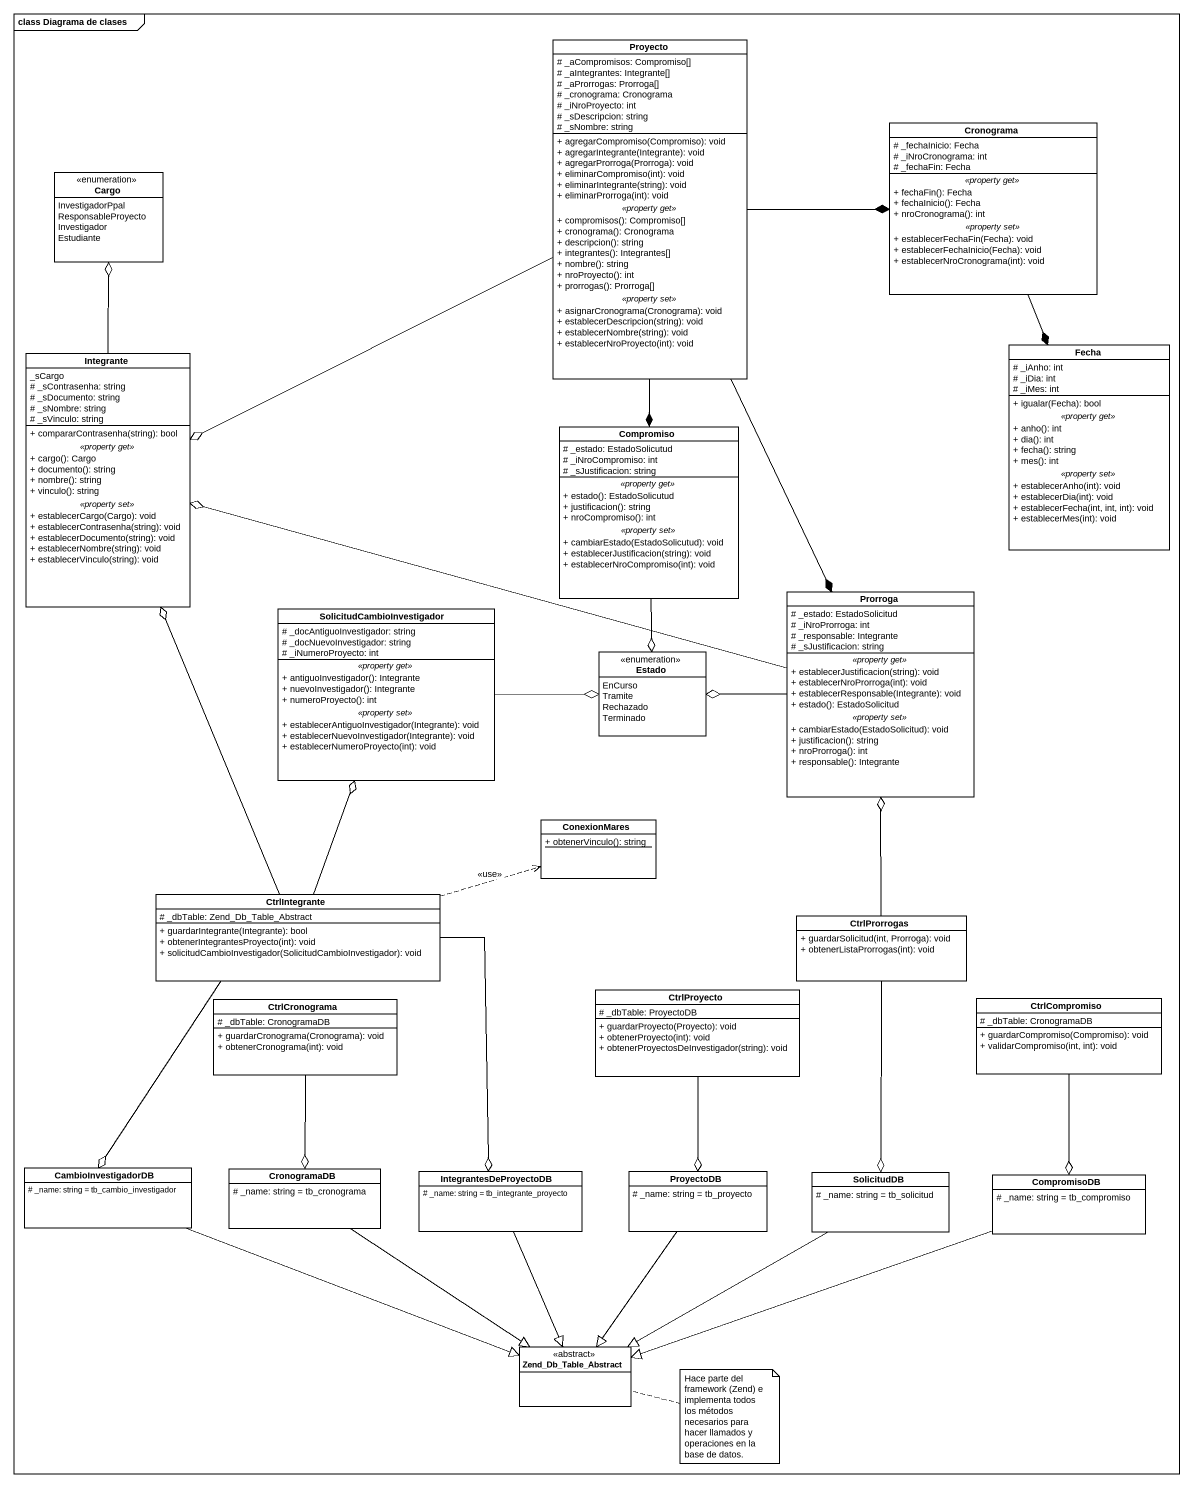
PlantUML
@startuml
mainframe class Diagrama de clases
hide circle
hide empty members
skinparam classAttributeIconSize 0
class Proyecto {
  # _aCompromisos: Compromiso[]
  # _aIntegrantes: Integrante[]
  # _aProrrogas: Prorroga[]
  # _cronograma: Cronograma
  # _iNroProyecto: int
  # _sDescripcion: string
  # _sNombre: string
  --
  + agregarCompromiso(Compromiso): void
  + agregarIntegrante(Integrante): void
  + agregarProrroga(Prorroga): void
  + eliminarCompromiso(int): void
  + eliminarIntegrante(string): void
  + eliminarProrroga(int): void
  .. <<property get>> ..
  + compromisos(): Compromiso[]
  + cronograma(): Cronograma
  + descripcion(): string
  + integrantes(): Integrantes[]
  + nombre(): string
  + nroProyecto(): int
  + prorrogas(): Prorroga[]
  .. <<property set>> ..
  + asignarCronograma(Cronograma): void
  + establecerDescripcion(string): void
  + establecerNombre(string): void
  + establecerNroProyecto(int): void
}
class Cronograma {
  # _fechaInicio: Fecha
  # _iNroCronograma: int
  # _fechaFin: Fecha
  .. <<property get>> ..
  + fechaFin(): Fecha
  + fechaInicio(): Fecha
  + nroCronograma(): int
  .. <<property set>> ..
  + establecerFechaFin(Fecha): void
  + establecerFechaInicio(Fecha): void
  + establecerNroCronograma(int): void
}
enum Cargo {
  InvestigadorPpal
  ResponsableProyecto
  Investigador
  Estudiante
}
class Fecha {
  # _iAnho: int
  # _iDia: int
  # _iMes: int
  --
  + igualar(Fecha): bool
  .. <<property get>> ..
  + anho(): int
  + dia(): int
  + fecha(): string
  + mes(): int
  .. <<property set>> ..
  + establecerAnho(int): void
  + establecerDia(int): void
  + establecerFecha(int, int, int): void
  + establecerMes(int): void
}
class Integrante {
  _sCargo
  # _sContrasenha: string
  # _sDocumento: string
  # _sNombre: string
  # _sVinculo: string
  --
  + compararContrasenha(string): bool
  .. <<property get>> ..
  + cargo(): Cargo
  + documento(): string
  + nombre(): string
  + vinculo(): string
  .. <<property set>> ..
  + establecerCargo(Cargo): void
  + establecerContrasenha(string): void
  + establecerDocumento(string): void
  + establecerNombre(string): void
  + establecerVinculo(string): void
}
class Compromiso {
  # _estado: EstadoSolicutud
  # _iNroCompromiso: int
  # _sJustificacion: string
  .. <<property get>> ..
  + estado(): EstadoSolicutud
  + justificacion(): string
  + nroCompromiso(): int
  .. <<property set>> ..
  + cambiarEstado(EstadoSolicutud): void
  + establecerJustificacion(string): void
  + establecerNroCompromiso(int): void
}
class SolicitudCambioInvestigador {
  # _docAntiguoInvestigador: string
  # _docNuevoInvestigador: string
  # _iNumeroProyecto: int
  .. <<property get>> ..
  + antiguoInvestigador(): Integrante
  + nuevoInvestigador(): Integrante
  + numeroProyecto(): int
  .. <<property set>> ..
  + establecerAntiguoInvestigador(Integrante): void
  + establecerNuevoInvestigador(Integrante): void
  + establecerNumeroProyecto(int): void
}
class Prorroga {
  # _estado: EstadoSolicitud
  # _iNroProrroga: int
  # _responsable: Integrante
  # _sJustificacion: string
  .. <<property get>> ..
  + establecerJustificacion(string): void
  + establecerNroProrroga(int): void
  + establecerResponsable(Integrante): void
  + estado(): EstadoSolicitud
  .. <<property set>> ..
  + cambiarEstado(EstadoSolicitud): void
  + justificacion(): string
  + nroProrroga(): int
  + responsable(): Integrante
}
enum Estado {
  EnCurso
  Tramite
  Rechazado
  Terminado
}
class ConexionMares {
  {static} + obtenerVinculo(): string
}
class CtrlIntegrante {
  # _dbTable: Zend_Db_Table_Abstract
  + guardarIntegrante(Integrante): bool
  + obtenerIntegrantesProyecto(int): void
  + solicitudCambioInvestigador(SolicitudCambioInvestigador): void
}
class CtrlProrrogas {
  + guardarSolicitud(int, Prorroga): void
  + obtenerListaProrrogas(int): void
}
class CtrlCronograma {
  # _dbTable: CronogramaDB
  + guardarCronograma(Cronograma): void
  + obtenerCronograma(int): void
}
class CtrlProyecto {
  # _dbTable: ProyectoDB
  + guardarProyecto(Proyecto): void
  + obtenerProyecto(int): void
  + obtenerProyectosDeInvestigador(string): void
}
class CtrlCompromiso {
  # _dbTable: CronogramaDB
  + guardarCompromiso(Compromiso): void
  + validarCompromiso(int, int): void
}
class CambioInvestigadorDB {
  # _name: string = tb_cambio_investigador
}
class CronogramaDB {
  # _name: string = tb_cronograma
}
class IntegrantesDeProyectoDB {
  # _name: string = tb_integrante_proyecto
}
class ProyectoDB {
  # _name: string = tb_proyecto
}
class SolicitudDB {
  # _name: string = tb_solicitud
}
class CompromisoDB {
  # _name: string = tb_compromiso
}
class Zend_Db_Table_Abstract <<abstract>>
Proyecto -right-* Cronograma
Proyecto -left-o Integrante
Proyecto --* Compromiso
Proyecto --* Prorroga
Cronograma --* Fecha
Integrante -up-o Cargo
Compromiso --o Estado
SolicitudCambioInvestigador -right-o Estado
Prorroga -left-o Integrante
Prorroga -left-o Estado
CtrlIntegrante -up-o Integrante
CtrlIntegrante -up-o SolicitudCambioInvestigador
CtrlIntegrante .right.> ConexionMares : <<use>>
CtrlIntegrante --o CambioInvestigadorDB
CtrlIntegrante --o IntegrantesDeProyectoDB
CtrlProrrogas -up-o Prorroga
CtrlProrrogas --o SolicitudDB
CtrlCronograma --o CronogramaDB
CtrlProyecto --o ProyectoDB
CtrlCompromiso --o CompromisoDB
CambioInvestigadorDB -right-|> Zend_Db_Table_Abstract
CronogramaDB --|> Zend_Db_Table_Abstract
IntegrantesDeProyectoDB --|> Zend_Db_Table_Abstract
ProyectoDB --|> Zend_Db_Table_Abstract
SolicitudDB -left-|> Zend_Db_Table_Abstract
CompromisoDB -left-|> Zend_Db_Table_Abstract
note right of Zend_Db_Table_Abstract : Hace parte del framework (Zend) e implementa todos los métodos necesarios para hacer llamados y operaciones en la base de datos.
@enduml
